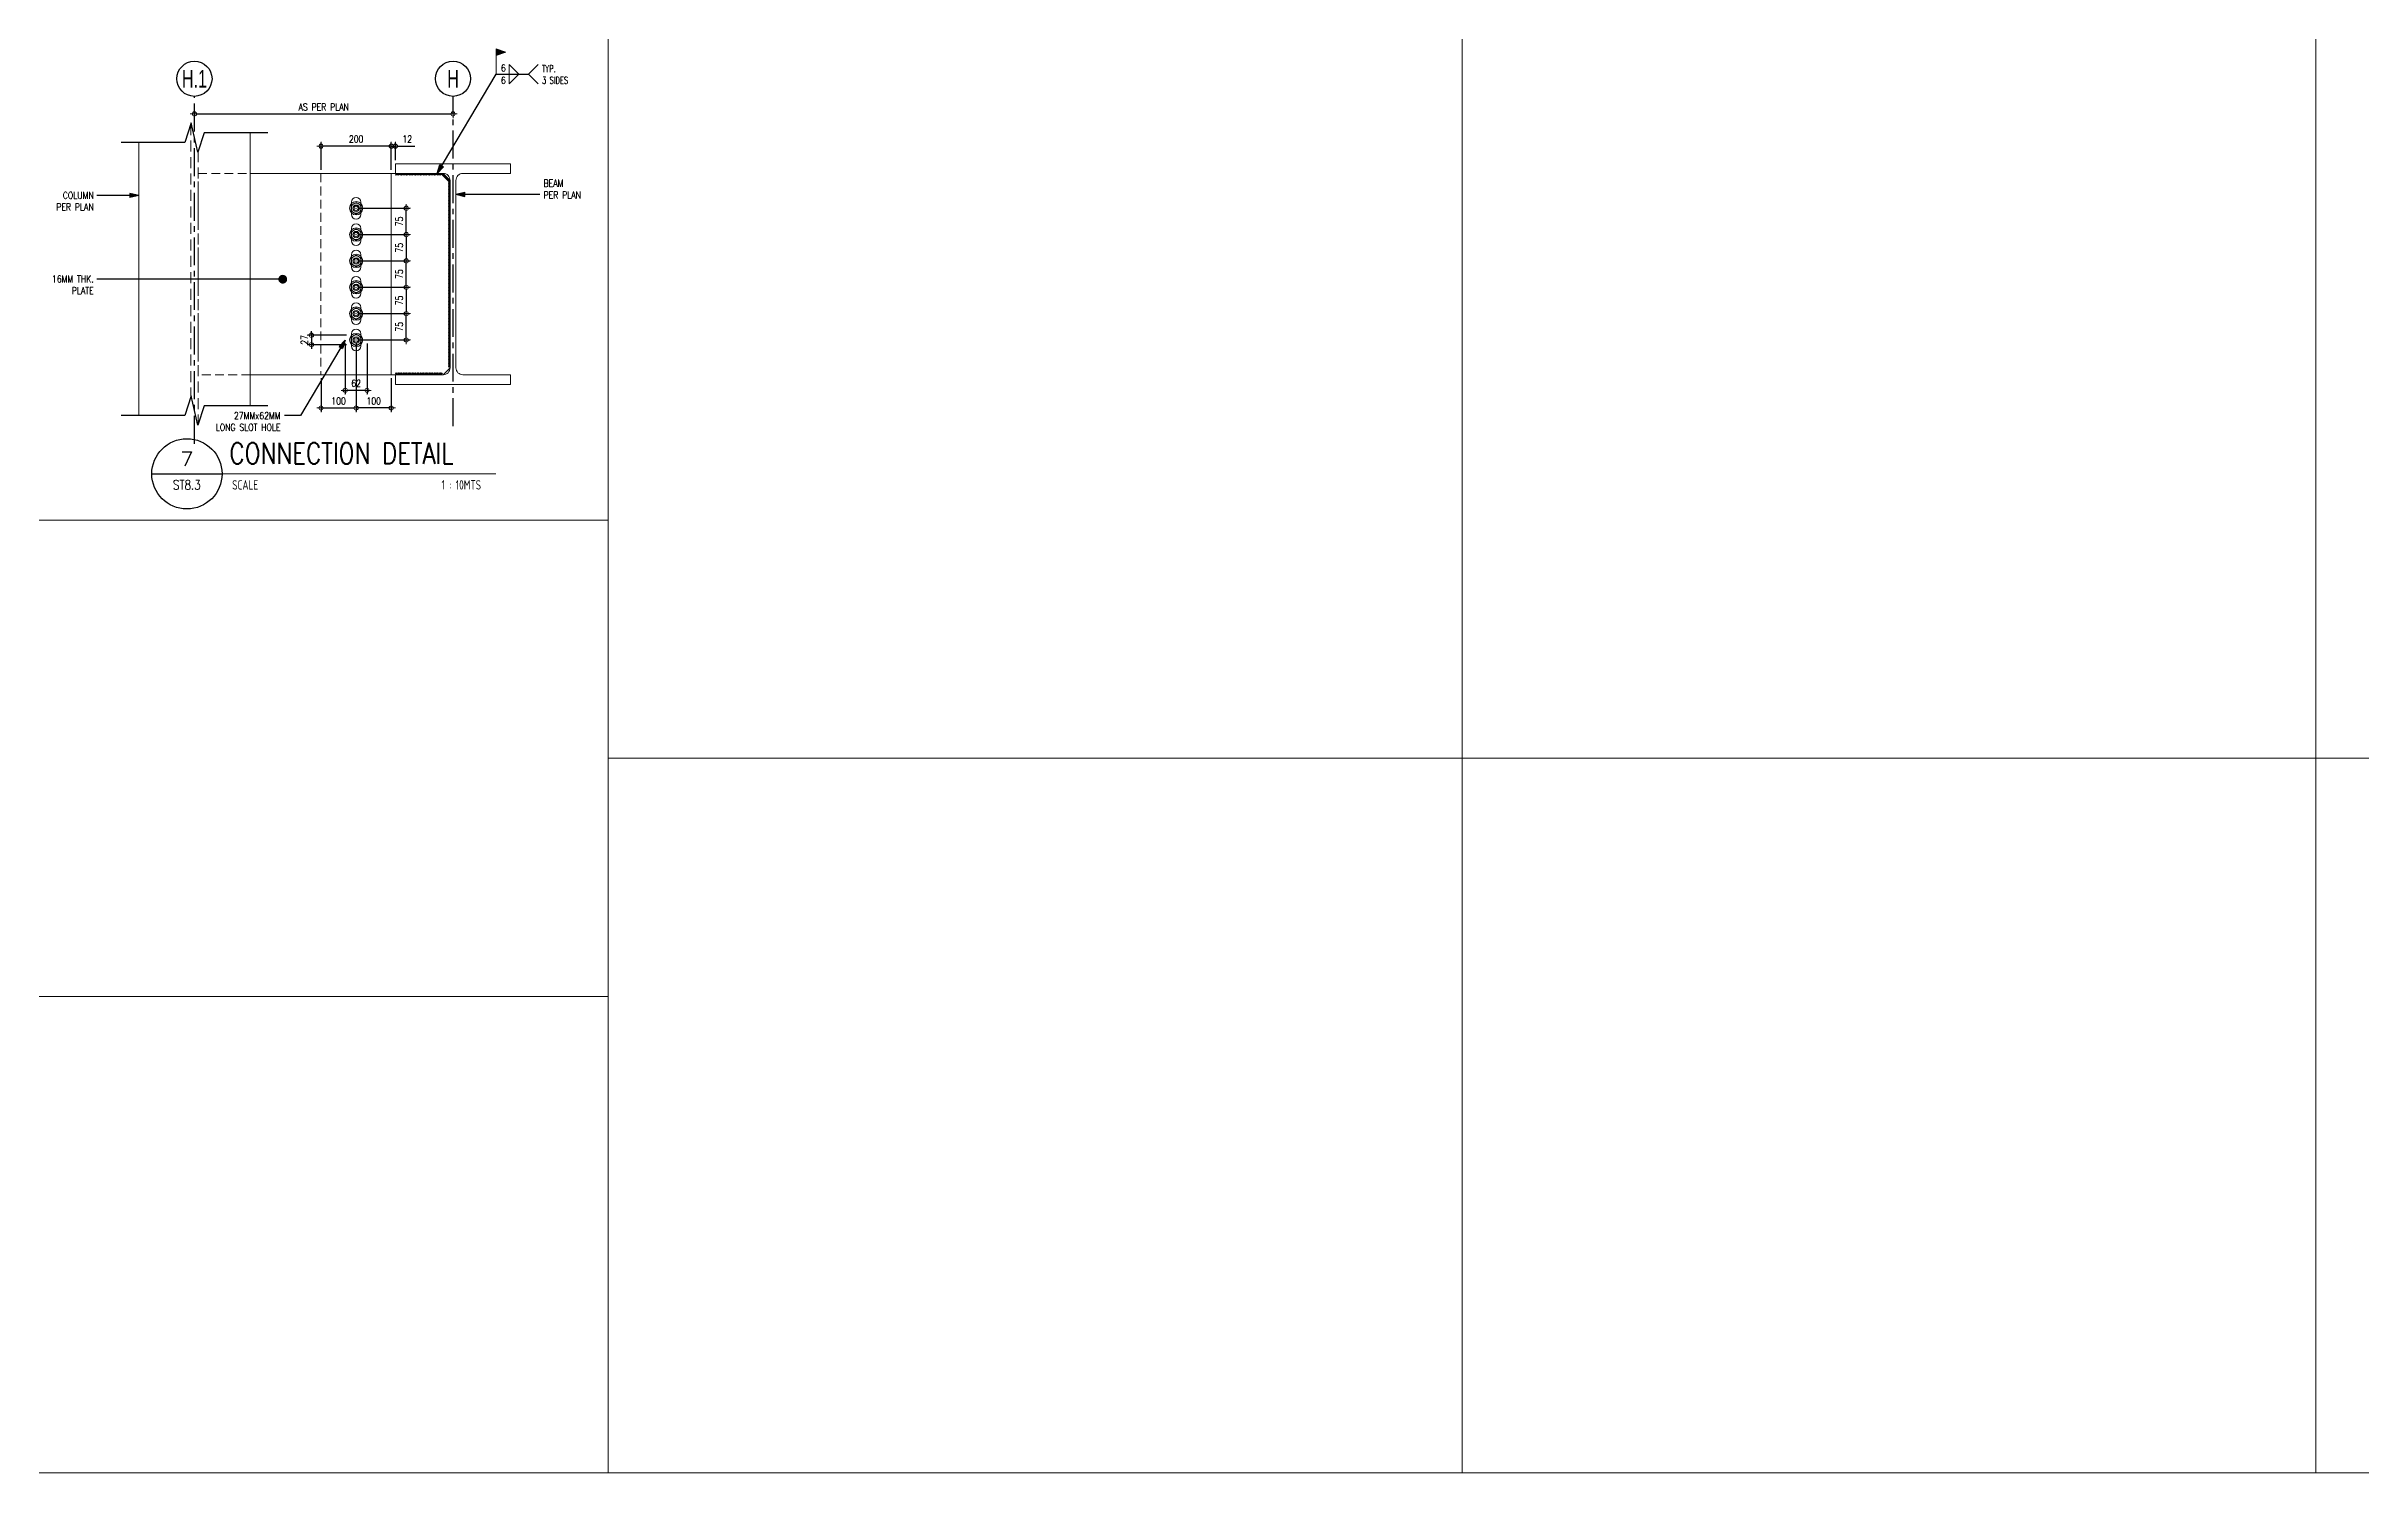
# Model space of a CAD drawing. Header units: millimetres. Extents: x 0 to 437400, y -7936 to 73710.
# Drawn here: x 12980 to 19571, y 0 to 4060 of the extents above; entities that cross this region are included whole.
import ezdxf
from ezdxf.enums import TextEntityAlignment as Align

# ---------------------------------------------------------------- set-up
doc = ezdxf.new("R2010")
doc.units = ezdxf.units.MM
doc.header["$LTSCALE"] = 10
doc.header["$MEASUREMENT"] = 0
for name, pattern in [('CENTER', [50.8, 31.75, -6.35, 6.35, -6.35]), ('HIDDEN', [0.375, 0.25, -0.125]), ('HIDDEN2', [0.1875, 0.125, -0.0625])]:
    doc.linetypes.add(name, pattern=pattern)
for name, color, linetype in [('A-NEW', 240, 'Continuous'), ('A_LINE', 1, 'Continuous'), ('TARGET-MAIN', 1, 'Continuous')]:
    doc.layers.add(name, color=color, linetype=linetype)
for name, color, linetype, lineweight in [('A_DIM', 1, 'Continuous', 5), ('BOLT', 33, 'Continuous', 20), ('BOLT HOLES', 2, 'Continuous', 5), ('DIM', 1, 'Continuous', 5), ('HATCH', 8, 'Continuous', 5), ('OUTLINE', 1, 'HIDDEN', 15), ('S-ANNO-DIMS', 1, 'Continuous', 5), ('S-Anno-Text', 52, 'Continuous', 15), ('S-ANNO-WELD', 1, 'Continuous', 9), ('S-BEAM-IDEN', 2, 'Continuous', 9), ('S-COLS', 2, 'Continuous', 20), ('S-DETL-LN04', 4, 'Continuous', 9), ('S_Bolt', 9, 'Continuous', 9), ('S_GUSSET PLATE', 4, 'Continuous', 15), ('S_STEEL PLATE', 2, 'Continuous', 15), ('TEXT', 2, 'Continuous', 20)]:
    doc.layers.add(name, color=color, linetype=linetype, lineweight=lineweight)
doc.layers.add('GUIDE 000', color=3, linetype='Continuous', lineweight=0, plot=False)
doc.layers.add('S-DETL-GRID', color=62, linetype='Continuous', lineweight=9, plot=False)
doc.styles.add('1', font='simplex.shx', dxfattribs={"width": 0.8, "height": 20})
doc.styles.add('ARCHITEXT', font='architxt.shx', dxfattribs={"width": 0.85})
doc.styles.add('ARIALNW', font='ARIALN.TTF')
doc.styles.add('SIMPLEX', font='SIMPLEX.shx', dxfattribs={"width": 1.1})
doc.dimstyles.new('DIM 10', dxfattribs={"dimtxt": 20, "dimasz": 6, "dimexe": 10, "dimexo": 10, "dimgap": 10, "dimtad": 1, "dimdec": 4, "dimrnd": 1, "dimdsep": 46, "dimtxsty": '1', "dimblk": 'CIR-1', "dimcen": 100, "dimclrd": 1, "dimclre": 1, "dimclrt": 3, "dimadec": 0, "dimazin": 0, "dimtfac": 1, "dimtdec": 4, "dimtix": 1, "dimtmove": 0, "dimatfit": 3, "dimfxl": 1, "dimtvp": 1, "dimtolj": 1, "dimtzin": 0, "dimarcsym": 0})
doc.dimstyles.new('ESCA_ARW$7', dxfattribs={"dimtxt": 200, "dimasz": 1, "dimexe": 100, "dimexo": 100, "dimgap": 100, "dimtad": 1, "dimdec": 0, "dimrnd": 1, "dimdsep": 46, "dimtxsty": '1', "dimblk1": 'dim_arw', "dimblk2": 'dim_arw', "dimsah": 1, "dimcen": 50, "dimclrd": 1, "dimclre": 256, "dimclrt": 52, "dimadec": 0, "dimazin": 0, "dimtfac": 1, "dimtofl": 0, "dimtmove": 0, "dimatfit": 3, "dimldrblk": 'dim_arw', "dimfxl": 1, "dimtolj": 1, "dimtzin": 0, "dimarcsym": 0})

# ---------------------------------------------------------------- blocks, each defined once
blk = doc.blocks.new('TARGET-DWGLABEL')
at = {"layer": 'TARGET-MAIN'}
blk.add_line((-7.5, 0), (7.5, 0), dxfattribs=at)
blk.add_circle((0, 0), 7.5, dxfattribs=at)
at = {"layer": 'TARGET-MAIN', "color": 2, "style": 'ARCHITEXT', "width": 0.85}
blk.add_text('SCALE', height=2, dxfattribs=at).set_placement((9.66, -2.36), align=Align.MIDDLE_LEFT)
at = {"layer": 'TARGET-MAIN', "color": 6, "style": 'ARCHITEXT', "width": 0.85}
blk.add_attdef('DRAWING_TITLE', text='', height=5, dxfattribs=at).set_placement((9.08, 4.41), align=Align.MIDDLE_LEFT)
at = {"layer": 'TARGET-MAIN', "color": 4, "style": 'ARCHITEXT', "width": 0.85}
blk.add_attdef('DWG_NO.', text='', height=3, dxfattribs=at).set_placement((0, 3.17), align=Align.MIDDLE_CENTER)
at = {"layer": 'TARGET-MAIN', "color": 3, "style": 'ARCHITEXT', "width": 0.85}
blk.add_attdef('SHT_NO.', text='', height=2, dxfattribs=at).set_placement((-0.02, -2.36), align=Align.MIDDLE_CENTER)
at = {"layer": 'TARGET-MAIN', "color": 2, "style": 'ARCHITEXT', "width": 0.85}
blk.add_attdef('SCALE', text='', height=2, dxfattribs=at).set_placement((69.6, -2.36), align=Align.MIDDLE_RIGHT)
blk = doc.blocks.new('A$C2DA53F6D')
blk.add_circle((0, -16.6), 18.9)
at = {"color": 1}
for radius in [9, 6.03]:
    blk.add_circle((0, -16.6), radius, dxfattribs=at)
at = {"layer": 'GUIDE 000'}
blk.add_point((0, -16.6), dxfattribs=at)
at = {"layer": 'S_Bolt', "color": 9, "linetype": 'Continuous', "ltscale": 0.5}
blk.add_lwpolyline([(-14.4, -24.9), (-14.4, -8.3), (0, 0), (14.4, -8.3), (14.4, -24.9), (0, -33.3)], close=True, dxfattribs=at)
at = {"layer": 'S_Bolt', "color": 251, "linetype": 'Continuous', "ltscale": 0.5}
blk.add_circle((0, -16.6), 14.4, dxfattribs=at)
blk = doc.blocks.new('CIR-1')
at = {"layer": 'A_DIM'}
for p, q in [((-2, 0), (2, 0)), ((0, -2), (0, 2))]:
    blk.add_line(p, q, dxfattribs=at)
at = {"layer": 'A_DIM', "color": 2}
blk.add_circle((0, 0), 1, dxfattribs=at)
blk = doc.blocks.new('*D296')
at = {"layer": 'Defpoints', "color": 0, "transparency": 16777216}
for p in [(13862.2, 3449.5), (14004.7, 3449.5), (13862.2, 3374.5)]:
    blk.add_point(p, dxfattribs=at)
at = {"layer": 'S-ANNO-DIMS', "color": 1, "lineweight": -2, "transparency": 16777216}
for p, q in [((13872.2, 3449.5), (14014.7, 3449.5)), ((14004.7, 3380.5), (14004.7, 3443.5)), ((13872.2, 3374.5), (14014.7, 3374.5))]:
    blk.add_line(p, q, dxfattribs=at)
at = {"layer": 'S-ANNO-DIMS', "color": 1, "lineweight": -2, "transparency": 16777216, "xscale": 6, "yscale": 6, "zscale": 6}
for p, rotation in [((14004.7, 3449.5), 90), ((14004.7, 3374.5), 270)]:
    blk.add_blockref('CIR-1', p, dxfattribs=dict(at, rotation=rotation))
at = {"layer": 'S-ANNO-DIMS', "color": 3, "transparency": 16777216, "insert": (13984.7, 3412), "char_height": 20, "attachment_point": 5, "rotation": 90, "style": '1'}
blk.add_mtext('\\A1;75', dxfattribs=at)
blk = doc.blocks.new('*D297')
at = {"layer": 'Defpoints', "color": 0, "transparency": 16777216}
for p in [(13862.2, 3524.5), (13862.2, 3449.5), (14004.7, 3449.5)]:
    blk.add_point(p, dxfattribs=at)
at = {"layer": 'S-ANNO-DIMS', "color": 1, "lineweight": -2, "transparency": 16777216}
for p, q in [((13872.2, 3524.5), (14014.7, 3524.5)), ((14004.7, 3518.5), (14004.7, 3455.5)), ((13872.2, 3449.5), (14014.7, 3449.5))]:
    blk.add_line(p, q, dxfattribs=at)
at = {"layer": 'S-ANNO-DIMS', "color": 1, "lineweight": -2, "transparency": 16777216, "xscale": 6, "yscale": 6, "zscale": 6}
for p, rotation in [((14004.7, 3524.5), 90), ((14004.7, 3449.5), 270)]:
    blk.add_blockref('CIR-1', p, dxfattribs=dict(at, rotation=rotation))
at = {"layer": 'S-ANNO-DIMS', "color": 3, "transparency": 16777216, "insert": (13984.7, 3487), "char_height": 20, "attachment_point": 5, "rotation": 90, "style": '1'}
blk.add_mtext('\\A1;75', dxfattribs=at)
blk = doc.blocks.new('*D298')
at = {"layer": 'Defpoints', "color": 0, "transparency": 16777216}
for p in [(13862.2, 3599.5), (14004.7, 3599.5), (13862.2, 3524.5)]:
    blk.add_point(p, dxfattribs=at)
at = {"layer": 'S-ANNO-DIMS', "color": 1, "lineweight": -2, "transparency": 16777216}
for p, q in [((13872.2, 3599.5), (14014.7, 3599.5)), ((14004.7, 3530.5), (14004.7, 3593.5)), ((13872.2, 3524.5), (14014.7, 3524.5))]:
    blk.add_line(p, q, dxfattribs=at)
at = {"layer": 'S-ANNO-DIMS', "color": 1, "lineweight": -2, "transparency": 16777216, "xscale": 6, "yscale": 6, "zscale": 6}
for p, rotation in [((14004.7, 3599.5), 90), ((14004.7, 3524.5), 270)]:
    blk.add_blockref('CIR-1', p, dxfattribs=dict(at, rotation=rotation))
at = {"layer": 'S-ANNO-DIMS', "color": 3, "transparency": 16777216, "insert": (13984.7, 3562), "char_height": 20, "attachment_point": 5, "rotation": 90, "style": '1'}
blk.add_mtext('\\A1;75', dxfattribs=at)
blk = doc.blocks.new('*D299')
at = {"layer": 'Defpoints', "color": 0, "transparency": 16777216}
for p in [(13862.2, 3299.5), (14004.7, 3299.5), (13862.2, 3224.5)]:
    blk.add_point(p, dxfattribs=at)
at = {"layer": 'S-ANNO-DIMS', "color": 1, "lineweight": -2, "transparency": 16777216}
for p, q in [((13872.2, 3299.5), (14014.7, 3299.5)), ((14004.7, 3230.5), (14004.7, 3293.5)), ((13872.2, 3224.5), (14014.7, 3224.5))]:
    blk.add_line(p, q, dxfattribs=at)
at = {"layer": 'S-ANNO-DIMS', "color": 1, "lineweight": -2, "transparency": 16777216, "xscale": 6, "yscale": 6, "zscale": 6}
for p, rotation in [((14004.7, 3299.5), 90), ((14004.7, 3224.5), 270)]:
    blk.add_blockref('CIR-1', p, dxfattribs=dict(at, rotation=rotation))
at = {"layer": 'S-ANNO-DIMS', "color": 3, "transparency": 16777216, "insert": (13984.7, 3262), "char_height": 20, "attachment_point": 5, "rotation": 90, "style": '1'}
blk.add_mtext('\\A1;75', dxfattribs=at)
blk = doc.blocks.new('*D300')
at = {"layer": 'Defpoints', "color": 0, "transparency": 16777216}
for p in [(13862.2, 3374.5), (13862.2, 3299.5), (14004.7, 3299.5)]:
    blk.add_point(p, dxfattribs=at)
at = {"layer": 'S-ANNO-DIMS', "color": 1, "lineweight": -2, "transparency": 16777216}
for p, q in [((13872.2, 3374.5), (14014.7, 3374.5)), ((14004.7, 3368.5), (14004.7, 3305.5)), ((13872.2, 3299.5), (14014.7, 3299.5))]:
    blk.add_line(p, q, dxfattribs=at)
at = {"layer": 'S-ANNO-DIMS', "color": 1, "lineweight": -2, "transparency": 16777216, "xscale": 6, "yscale": 6, "zscale": 6}
for p, rotation in [((14004.7, 3374.5), 90), ((14004.7, 3299.5), 270)]:
    blk.add_blockref('CIR-1', p, dxfattribs=dict(at, rotation=rotation))
at = {"layer": 'S-ANNO-DIMS', "color": 3, "transparency": 16777216, "insert": (13984.7, 3337), "char_height": 20, "attachment_point": 5, "rotation": 90, "style": '1'}
blk.add_mtext('\\A1;75', dxfattribs=at)
blk = doc.blocks.new('*D301')
at = {"layer": 'Defpoints', "color": 0, "transparency": 16777216}
for p in [(13762.2, 3776.2), (13762.2, 3698.5), (13962.2, 3698.5)]:
    blk.add_point(p, dxfattribs=at)
at = {"layer": 'S-ANNO-DIMS', "color": 1, "lineweight": -2, "transparency": 16777216}
for p, q in [((13762.2, 3708.5), (13762.2, 3786.2)), ((13956.2, 3776.2), (13768.2, 3776.2)), ((13962.2, 3708.5), (13962.2, 3786.2))]:
    blk.add_line(p, q, dxfattribs=at)
at = {"layer": 'S-ANNO-DIMS', "color": 1, "lineweight": -2, "transparency": 16777216, "xscale": 6, "yscale": 6, "zscale": 6, "rotation": 180}
blk.add_blockref('CIR-1', (13762.2, 3776.2), dxfattribs=at)
at = {"layer": 'S-ANNO-DIMS', "color": 1, "lineweight": -2, "transparency": 16777216, "xscale": 6, "yscale": 6, "zscale": 6}
blk.add_blockref('CIR-1', (13962.2, 3776.2), dxfattribs=at)
at = {"layer": 'S-ANNO-DIMS', "color": 3, "transparency": 16777216, "insert": (13862.2, 3796.2), "char_height": 20, "attachment_point": 5, "style": '1'}
blk.add_mtext('\\A1;200', dxfattribs=at)
blk = doc.blocks.new('*D302')
at = {"layer": 'Defpoints', "color": 0, "transparency": 16777216}
for p in [(13974.2, 3776.2), (13962.2, 3698.5), (13974.2, 3726.2)]:
    blk.add_point(p, dxfattribs=at)
at = {"layer": 'S-ANNO-DIMS', "color": 1, "lineweight": -2, "transparency": 16777216}
for p, q in [((13956.2, 3776.2), (13950.2, 3776.2)), ((13962.2, 3708.5), (13962.2, 3786.2)), ((13962.2, 3776.2), (13974.2, 3776.2)), ((13974.2, 3736.2), (13974.2, 3786.2)), ((13980.2, 3776.2), (14029, 3776.2))]:
    blk.add_line(p, q, dxfattribs=at)
at = {"layer": 'S-ANNO-DIMS', "color": 1, "lineweight": -2, "transparency": 16777216, "xscale": 6, "yscale": 6, "zscale": 6}
blk.add_blockref('CIR-1', (13962.2, 3776.2), dxfattribs=at)
at = {"layer": 'S-ANNO-DIMS', "color": 1, "lineweight": -2, "transparency": 16777216, "xscale": 6, "yscale": 6, "zscale": 6, "rotation": 180}
blk.add_blockref('CIR-1', (13974.2, 3776.2), dxfattribs=at)
at = {"layer": 'S-ANNO-DIMS', "color": 3, "transparency": 16777216, "insert": (14007.6, 3796.2), "char_height": 20, "attachment_point": 5, "style": '1'}
blk.add_mtext('\\A1;12', dxfattribs=at)
blk = doc.blocks.new('*D303')
at = {"layer": 'Defpoints', "color": 0, "transparency": 16777216}
for p in [(13862.2, 3224.5), (13962.2, 3125.5), (13862.2, 3031)]:
    blk.add_point(p, dxfattribs=at)
at = {"layer": 'S-ANNO-DIMS', "color": 1, "lineweight": -2, "transparency": 16777216}
for p, q in [((13862.2, 3214.5), (13862.2, 3021)), ((13962.2, 3115.5), (13962.2, 3021)), ((13956.2, 3031), (13868.2, 3031))]:
    blk.add_line(p, q, dxfattribs=at)
at = {"layer": 'S-ANNO-DIMS', "color": 1, "lineweight": -2, "transparency": 16777216, "xscale": 6, "yscale": 6, "zscale": 6, "rotation": 180}
blk.add_blockref('CIR-1', (13862.2, 3031), dxfattribs=at)
at = {"layer": 'S-ANNO-DIMS', "color": 1, "lineweight": -2, "transparency": 16777216, "xscale": 6, "yscale": 6, "zscale": 6}
blk.add_blockref('CIR-1', (13962.2, 3031), dxfattribs=at)
at = {"layer": 'S-ANNO-DIMS', "color": 3, "transparency": 16777216, "insert": (13912.2, 3051), "char_height": 20, "attachment_point": 5, "style": '1'}
blk.add_mtext('\\A1;100', dxfattribs=at)
blk = doc.blocks.new('*D304')
at = {"layer": 'Defpoints', "color": 0, "transparency": 16777216}
for p in [(13862.2, 3224.5), (13762.2, 3125.5), (13862.2, 3031)]:
    blk.add_point(p, dxfattribs=at)
at = {"layer": 'S-ANNO-DIMS', "color": 1, "lineweight": -2, "transparency": 16777216}
for p, q in [((13862.2, 3214.5), (13862.2, 3021)), ((13762.2, 3115.5), (13762.2, 3021)), ((13768.2, 3031), (13856.2, 3031))]:
    blk.add_line(p, q, dxfattribs=at)
at = {"layer": 'S-ANNO-DIMS', "color": 1, "lineweight": -2, "transparency": 16777216, "xscale": 6, "yscale": 6, "zscale": 6, "rotation": 180}
blk.add_blockref('CIR-1', (13762.2, 3031), dxfattribs=at)
at = {"layer": 'S-ANNO-DIMS', "color": 1, "lineweight": -2, "transparency": 16777216, "xscale": 6, "yscale": 6, "zscale": 6}
blk.add_blockref('CIR-1', (13862.2, 3031), dxfattribs=at)
at = {"layer": 'S-ANNO-DIMS', "color": 3, "transparency": 16777216, "insert": (13812.2, 3051), "char_height": 20, "attachment_point": 5, "style": '1'}
blk.add_mtext('\\A1;100', dxfattribs=at)
blk = doc.blocks.new('dim_arw')
h = blk.add_hatch(color=256)
h.paths.add_polyline_path([(-125.6, 29.45), (0, 0), (-125.6, -29.45, -0.115681), (-132.51, 0, -0.115681)])
h.paths.add_polyline_path([(-249.02, 58.4), (-125.6, 29.45, 0.115681), (-132.51, 0, 0.115681), (-125.6, -29.45), (-249.02, -58.4)])
for p, q in [((0, 0), (-249.02, 58.4)), ((-249.02, 58.4), (-249.02, -58.4)), ((0, 0), (-249.02, -58.4))]:
    blk.add_line(p, q)
blk = doc.blocks.new('*D305')
at = {"layer": 'Defpoints', "color": 0, "transparency": 16777216}
for p in [(13402, 3868), (14138, 3868), (14138, 3868)]:
    blk.add_point(p, dxfattribs=at)
at = {"layer": 'S-ANNO-DIMS', "color": 1, "lineweight": -2, "transparency": 16777216}
blk.add_line((13408, 3868), (14132, 3868), dxfattribs=at)
at = {"layer": 'S-ANNO-DIMS', "color": 1, "lineweight": -2, "transparency": 16777216, "xscale": 6, "yscale": 6, "zscale": 6, "rotation": 180}
blk.add_blockref('CIR-1', (13402, 3868), dxfattribs=at)
at = {"layer": 'S-ANNO-DIMS', "color": 1, "lineweight": -2, "transparency": 16777216, "xscale": 6, "yscale": 6, "zscale": 6}
blk.add_blockref('CIR-1', (14138, 3868), dxfattribs=at)
at = {"layer": 'S-ANNO-DIMS', "color": 3, "transparency": 16777216, "insert": (13770, 3888), "char_height": 20, "attachment_point": 5, "style": '1'}
blk.add_mtext('\\A1;AS PER PLAN', dxfattribs=at)
blk = doc.blocks.new('*D306')
at = {"layer": 'Defpoints', "color": 0, "transparency": 16777216}
for p in [(13831.2, 3224.5), (13893.2, 3224.5), (13831.2, 3081)]:
    blk.add_point(p, dxfattribs=at)
at = {"layer": 'S-ANNO-DIMS', "color": 1, "lineweight": -2, "transparency": 16777216}
for p, q in [((13831.2, 3214.5), (13831.2, 3071)), ((13893.2, 3214.5), (13893.2, 3071)), ((13887.2, 3081), (13837.2, 3081))]:
    blk.add_line(p, q, dxfattribs=at)
at = {"layer": 'S-ANNO-DIMS', "color": 1, "lineweight": -2, "transparency": 16777216, "xscale": 6, "yscale": 6, "zscale": 6, "rotation": 180}
blk.add_blockref('CIR-1', (13831.2, 3081), dxfattribs=at)
at = {"layer": 'S-ANNO-DIMS', "color": 1, "lineweight": -2, "transparency": 16777216, "xscale": 6, "yscale": 6, "zscale": 6}
blk.add_blockref('CIR-1', (13893.2, 3081), dxfattribs=at)
at = {"layer": 'S-ANNO-DIMS', "color": 3, "transparency": 16777216, "insert": (13862.2, 3101), "char_height": 20, "attachment_point": 5, "style": '1'}
blk.add_mtext('\\A1;62', dxfattribs=at)
blk = doc.blocks.new('*D307')
at = {"layer": 'Defpoints', "color": 0, "transparency": 16777216}
for p in [(13844.7, 3238), (13734.9, 3211), (13844.7, 3211)]:
    blk.add_point(p, dxfattribs=at)
at = {"layer": 'S-ANNO-DIMS', "color": 1, "lineweight": -2, "transparency": 16777216}
for p, q in [((13834.7, 3238), (13724.9, 3238)), ((13734.9, 3244), (13734.9, 3250)), ((13734.9, 3238), (13734.9, 3211)), ((13834.7, 3211), (13724.9, 3211)), ((13734.9, 3205), (13734.9, 3199))]:
    blk.add_line(p, q, dxfattribs=at)
at = {"layer": 'S-ANNO-DIMS', "color": 1, "lineweight": -2, "transparency": 16777216, "xscale": 6, "yscale": 6, "zscale": 6}
for p, rotation in [((13734.9, 3238), 270), ((13734.9, 3211), 90)]:
    blk.add_blockref('CIR-1', p, dxfattribs=dict(at, rotation=rotation))
at = {"layer": 'S-ANNO-DIMS', "color": 3, "transparency": 16777216, "insert": (13714.9, 3224.5), "char_height": 20, "attachment_point": 5, "rotation": 90, "style": '1'}
blk.add_mtext('\\A1;27', dxfattribs=at)

msp = doc.modelspace()

# ---------------------------------------------------------------- hatches: boundary and pattern name
at = {"layer": 'HATCH'}
h = msp.add_hatch(dxfattribs=at)
h.set_pattern_fill('ANSI37', color=256, scale=25, style=0)
h.paths.add_polyline_path([(14107.73493, 3130.48694), (13974.17, 3130.48694), (13974.17, 3125.48694), (14107.73493, 3125.48694)])
h.paths.add_polyline_path([(14129.745, 3678.57194), (14109.806, 3698.51094), (14107.73493, 3698.51094), (14107.73493, 3693.51094), (14124.745, 3676.50087), (14124.745, 3147.497), (14129.745, 3147.497)])
h.paths.add_polyline_path([(14107.73493, 3698.51094), (13974.17, 3698.51094), (13974.17, 3693.51094), (14107.73493, 3693.51094)])

# ---------------------------------------------------------------- linework, layer by layer
at = {"color": 1}
for points in [[(13610.75, 3814.43999), (13429.79412, 3814.43999), (13411.48207, 3758.85176), (13392.51793, 3842.23411), (13374.20588, 3786.64588), (13193.25, 3786.64588)], [(13610.75, 3037.35199), (13429.79412, 3037.35199), (13411.48207, 2981.76376), (13392.51793, 3065.14611), (13374.20588, 3009.55788), (13193.25, 3009.55788)]]:
    msp.add_lwpolyline(points, dxfattribs=at)
for centre in [(13402, 3967.99999), (14138, 3967.99999)]:
    msp.add_circle(centre, 50)
at = {"layer": 'A-NEW', "color": 253, "linetype": 'CENTER', "ltscale": 0.25}
for p, q in [((13402, 2929.10399), (13402, 3917.99999)), ((14138, 2979.10399), (14138, 3917.99999))]:
    msp.add_line(p, q, dxfattribs=at)
at = {"layer": 'A_LINE', "color": 1, "lineweight": 13}
msp.add_line((13280.51982, 2843.40311), (14259.48018, 2843.40311), dxfattribs=at)
at = {"layer": 'BOLT HOLES', "ltscale": 0.05}
for centre in [(13862.17, 3599.51769), (13862.17, 3524.51769), (13862.17, 3449.51769), (13862.17, 3374.51769), (13862.17, 3299.50519), (13862.17, 3224.50519)]:
    msp.add_circle(centre, 9, dxfattribs=at)
at = {"layer": 'OUTLINE', "color": 4, "linetype": 'HIDDEN', "ltscale": 10}
msp.add_line((13762.17, 3698.51094), (13762.17, 3125.48694), dxfattribs=at)
at = {"layer": 'OUTLINE', "linetype": 'HIDDEN', "ltscale": 10}
msp.add_lwpolyline([(13560.75, 3125.48694), (13412.541, 3125.48694), (13412.541, 3698.51094), (13560.75, 3698.51094)], dxfattribs=at)
at = {"layer": 'S-ANNO-WELD'}
msp.add_line((14260.50238, 3981.04991), (14260.50238, 4043.71197), dxfattribs=at)
for points in [[(14260.50238, 4034.46784), (14260.50238, 4052.95609), (14288.23475, 4043.71197), (14260.50238, 4034.46784)], [(14297.42307, 3981.04991), (14297.42307, 4008.74043), (14325.1136, 3981.04991)], [(14297.42307, 3981.04991), (14297.42307, 3953.35938), (14325.1136, 3981.04991)], [(14380.49465, 4008.74043), (14352.80412, 3981.04991), (14380.49465, 3953.35938)]]:
    msp.add_lwpolyline(points, dxfattribs=at)
msp.add_solid([(14260.50238, 4034.46784), (14288.23475, 4043.71197), (14260.50238, 4052.95609)], dxfattribs=at)
at = {"layer": 'S-BEAM-IDEN', "color": 3}
for points in [[(13848.67, 3582.01144, 1), (13875.67, 3582.01144), (13875.67, 3617.01144, 1), (13848.67, 3617.01144)], [(13848.6575, 3507.02395, 1), (13875.6575, 3507.02395), (13875.6575, 3542.02395, 1), (13848.6575, 3542.02395)], [(13848.6575, 3432.02395, 1), (13875.6575, 3432.02395), (13875.6575, 3467.02395, 1), (13848.6575, 3467.02395)], [(13848.6575, 3357.02395, 1), (13875.6575, 3357.02395), (13875.6575, 3392.02395, 1), (13848.6575, 3392.02395)], [(13848.6575, 3282.01144, 1), (13875.6575, 3282.01144), (13875.6575, 3317.01144, 1), (13848.6575, 3317.01144)], [(13848.6575, 3207.01144, 1), (13875.6575, 3207.01144), (13875.6575, 3242.01144, 1), (13848.6575, 3242.01144)]]:
    msp.add_lwpolyline(points, format="xyb", close=True, dxfattribs=at)
at = {"layer": 'S-COLS', "color": 7, "ltscale": 0.05}
for p, q in [((13243.25, 3786.64588), (13243.25, 3009.55788)), ((13560.75, 3814.43999), (13560.75, 3037.35199))]:
    msp.add_line(p, q, dxfattribs=at)
msp.add_lwpolyline([(14138, 3097.80094), (13974.17, 3097.80094), (13974.17, 3125.48694), (14109.806, 3125.48694, 0.4142135624), (14129.745, 3145.42594), (14129.745, 3678.57194, 0.4142135624), (14109.806, 3698.51094), (13974.17, 3698.51094), (13974.17, 3726.19694), (14301.83, 3726.19694), (14301.83, 3698.51094), (14166.194, 3698.51094, 0.4142135624), (14146.255, 3678.57194), (14146.255, 3145.42594, 0.4142135624), (14166.194, 3125.48694), (14301.83, 3125.48694), (14301.83, 3097.80094), (14138, 3097.80094)], format="xyb", dxfattribs=at)
at = {"layer": 'S-DETL-GRID'}
for p, q in [((17010, 10169.99998), (17010, 0)), ((19440, 10169.99998), (19440, 0)), ((14580, 2712), (4860, 2712)), ((29160, 2034), (14580, 2034)), ((14580, 1356), (4860, 1356))]:
    msp.add_line(p, q, dxfattribs=at)
msp.add_lwpolyline([(14580, 10169.99998), (29160, 10169.99998), (29160, 0), (14580, 0)], close=True, dxfattribs=at)
at = {"layer": 'S-DETL-GRID', "color": 252}
msp.add_lwpolyline([(4860, 6779.99999), (14580, 6779.99999), (14580, 0), (4860, 0)], close=True, dxfattribs=at)
at = {"layer": 'S-DETL-LN04', "color": 8, "linetype": 'HIDDEN2', "ltscale": 25}
for p, q in [((13391.459, 3839.01961), (13391.459, 3061.93161)), ((13412.541, 3762.06626), (13412.541, 2984.97826))]:
    msp.add_line(p, q, dxfattribs=at)
at = {"layer": 'S_GUSSET PLATE'}
msp.add_lwpolyline([(13762.17, 3698.51094), (14109.806, 3698.51094), (14129.745, 3678.57194), (14129.745, 3145.42594), (14109.806, 3125.48694), (13762.17, 3125.48694)], dxfattribs=at)
at = {"layer": 'S_STEEL PLATE'}
msp.add_lwpolyline([(13560.75, 3698.51094), (13962.17, 3698.51094), (13962.17, 3125.48694), (13560.75, 3125.48694)], dxfattribs=at)

# ---------------------------------------------------------------- block references
at = {"layer": 'BOLT', "xscale": -1, "rotation": 180}
for p in [(13862.17, 3582.88346), (13862.17, 3507.88346), (13862.17, 3432.88346), (13862.17, 3357.88346), (13862.17, 3282.87095), (13862.17, 3207.87095)]:
    msp.add_blockref('A$C2DA53F6D', p, dxfattribs=at)
at = {"layer": 'TARGET-MAIN', "color": 1, "lineweight": 13}
ref = msp.add_blockref('TARGET-DWGLABEL', (13380.51982, 2843.40311), dxfattribs=dict(at, xscale=13.33333333333333, yscale=13.33333333333333, zscale=13.33333333333333))
ref.add_attrib('DWG_NO.', '7', dxfattribs={"color": 4, "height": 40, "style": 'SIMPLEX', "width": 1.1}).set_placement((13380.51982, 2885.71509), align=Align.MIDDLE_CENTER)
ref.add_attrib('SHT_NO.', 'ST8.3', dxfattribs={"color": 3, "height": 26.666667, "style": 'SIMPLEX', "width": 0.8}).set_placement((13380.31606, 2812), align=Align.MIDDLE_CENTER)
ref.add_attrib('DRAWING_TITLE', 'CONNECTION DETAIL', dxfattribs={"color": 5, "height": 60, "style": 'SIMPLEX', "width": 0.8}).set_placement((13501.57358, 2902.15798), align=Align.MIDDLE_LEFT)
ref.add_attrib('SCALE', '1 : 10MTS', dxfattribs={"color": 2, "height": 26.666667, "style": 'ARCHITEXT', "width": 0.85}).set_placement((14217.86439, 2812), align=Align.MIDDLE_RIGHT)

# ---------------------------------------------------------------- texts
at = {"layer": 'DIM', "color": 52, "char_height": 20, "width": 1183.937571, "attachment_point": 5, "style": '1'}
for s, insert in [('\\A1;\\pxql;6', (14866.50352, 3998.47201)), ('\\A1;\\pxql;6', (14866.50352, 3963.6278)), ('\\A1;\\pxql;{\\W0.7;TYP.\\P3 SIDES}', (14983.28097, 3980.14943))]:
    msp.add_mtext(s, dxfattribs=dict(at, insert=insert))
at = {"layer": 'S-Anno-Text', "char_height": 20, "width": 568.6858735, "style": '1'}
for s, insert, attachment_point in [('\\pxqr;COLUMN\\PPER PLAN', (13115.15305, 3593.03952), 9), ('\\pxql;BEAM\\PPER PLAN', (14395.89248, 3627.497), 7), ('\\pxqr;16MM THK.\\PPLATE', (13115.15305, 3354.69193), 9), ('\\pxqr;27MMx62MM\\PLONG SLOT HOLE', (13646.98909, 2965.67398), 9)]:
    msp.add_mtext(s, dxfattribs=dict(at, insert=insert, attachment_point=attachment_point))
at = {"layer": 'TEXT', "width": 314.4837077, "attachment_point": 5, "style": 'ARIALNW'}
for s, insert, char_height in [('{\\W0.8;H.1}', (13402, 3967.99999), 50.0000034), ('{\\W0.8;H}', (14138, 3967.99999), 50.000003)]:
    msp.add_mtext(s, dxfattribs=dict(at, insert=insert, char_height=char_height))

# ---------------------------------------------------------------- dimensions: what is measured, and where the dimension line sits
at = {"layer": 'S-ANNO-DIMS'}
dim = msp.add_linear_dim(base=(14138, 3867.99999), p1=(13402, 3867.99999), p2=(14138, 3867.99999), text='AS PER PLAN', dimstyle='DIM 10', dxfattribs=at)
dim.commit()
dim.dimension.update_dxf_attribs({"geometry": '*D305', "text_midpoint": (13770, 3887.99999)})
for base, p1, p2, picture, middle in [((13762.17, 3776.19694), (13962.17, 3698.51094), (13762.17, 3698.51094), '*D301', (13862.17, 3796.19694)), ((13831.17, 3080.97071), (13893.17, 3224.49268), (13831.17, 3224.49268), '*D306', (13862.17, 3100.97071)), ((13862.17, 3030.97071), (13962.17, 3125.48694), (13862.17, 3224.49894), '*D303', (13912.17, 3050.97071))]:
    dim = msp.add_linear_dim(base=base, p1=p1, p2=p2, dimstyle='DIM 10', dxfattribs=at)
    dim.commit()
    dim.dimension.update_dxf_attribs({"geometry": picture, "text_midpoint": middle})
dim = msp.add_linear_dim(base=(13974.17, 3776.19694), p1=(13962.17, 3698.51094), p2=(13974.17, 3726.19694), angle=180, dimstyle='DIM 10', dxfattribs=at)
dim.commit()
dim.dimension.update_dxf_attribs({"geometry": '*D302', "text_midpoint": (14007.59857, 3776.19694), "dimtype": 160})
for base, p1, p2, angle, picture, middle in [((14004.735192, 3599.530198), (13862.17, 3524.523946), (13862.17, 3599.530198), 90, '*D298', (13984.735192, 3562.027072)), ((14004.73519, 3449.51769), (13862.17, 3524.52395), (13862.17, 3449.51769), 270, '*D297', (13984.73519, 3487.02082)), ((14004.735192, 3449.517693), (13862.17, 3374.511441), (13862.17, 3449.517693), 90, '*D296', (13984.735192, 3412.014567)), ((14004.735192, 3299.505189), (13862.17, 3374.511441), (13862.17, 3299.505189), 270, '*D300', (13984.735192, 3337.008315)), ((14004.735192, 3299.505189), (13862.17, 3224.498936), (13862.17, 3299.505189), 90, '*D299', (13984.735192, 3262.002062)), ((13734.89031, 3210.99268), (13844.67, 3237.99268), (13844.67, 3210.99268), 90, '*D307', (13714.89031, 3224.49268)), ((13862.17, 3030.97071), (13762.17, 3125.48694), (13862.17, 3224.49894), 180, '*D304', (13812.17, 3050.97071))]:
    dim = msp.add_linear_dim(base=base, p1=p1, p2=p2, angle=angle, dimstyle='DIM 10', dxfattribs=at)
    dim.commit()
    dim.dimension.update_dxf_attribs({"geometry": picture, "text_midpoint": middle})

# ---------------------------------------------------------------- leaders
at = {"layer": 'S-ANNO-WELD'}
for points, override in [([(14093.16048, 3698.51094), (14260.50238, 3981.04991), (14352.80412, 3981.04991)], {"dimscale": 0.1}), ([(13243.25, 3635.79444), (13124.30373, 3635.79444)], {"dimscale": 0.1}), ([(14146.255, 3639.09301), (14385.33041, 3639.09301)], {"dimscale": 0.1}), ([(13653.33171, 3397.44686), (13124.30373, 3397.44686)], {"dimscale": 0.1, "dimasz": 250, "dimldrblk": 'Dot'}), ([(13831.17035, 3224.39615), (13704.0415, 3009.75263), (13657.89063, 3009.75263)], {"dimscale": 0.1})]:
    msp.add_leader(points, dimstyle='ESCA_ARW$7', override=override, dxfattribs=at)

doc.saveas('drawing.dxf')
